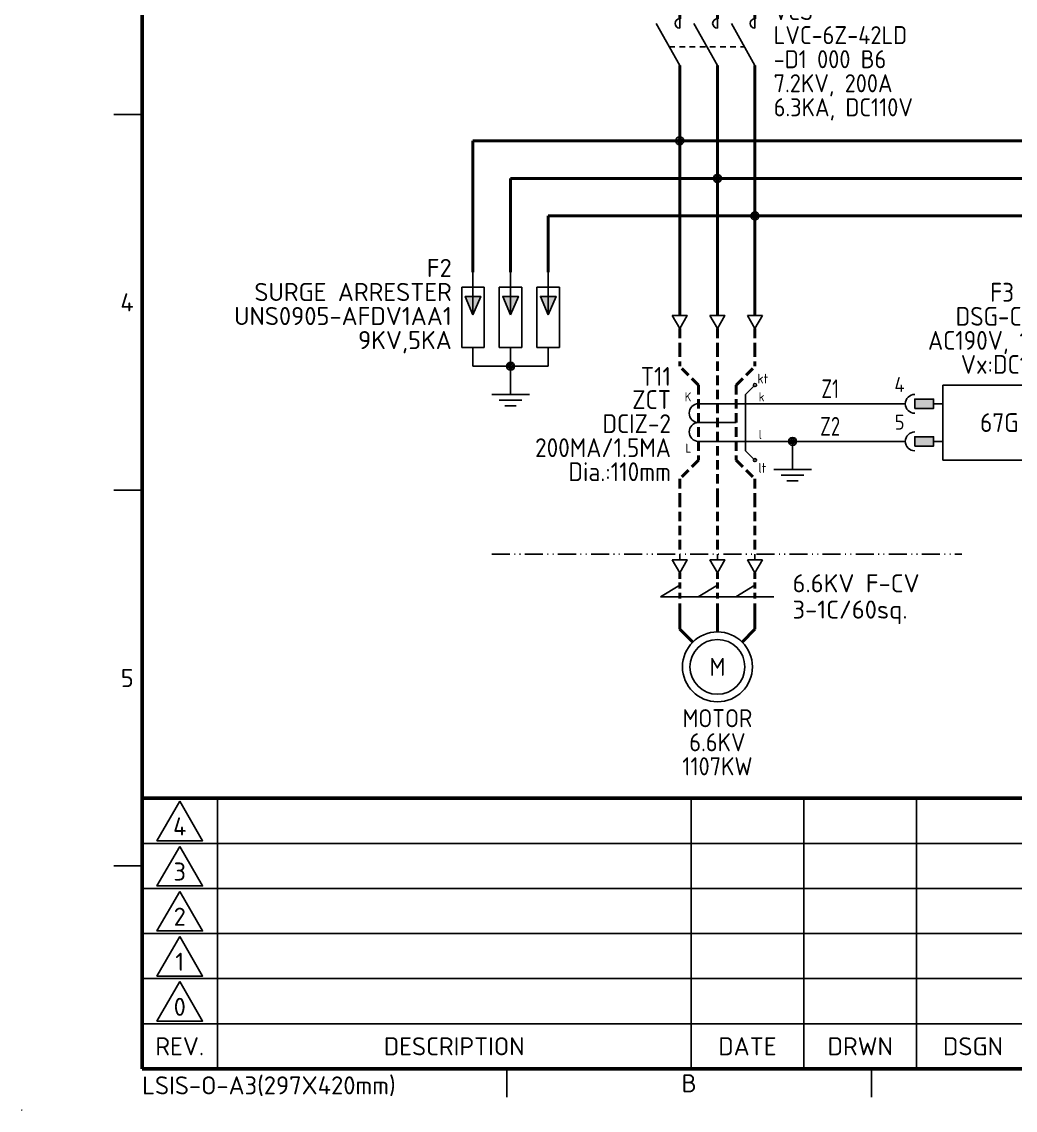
# Model space of a CAD drawing. Header units: millimetres. Extents: x 0 to 556, y 1 to 306.
# Drawn here: x 0 to 132.1, y 1 to 145.8 of the extents above; entities that cross this region are included whole.
import ezdxf
from ezdxf.enums import TextEntityAlignment as Align

# ---------------------------------------------------------------- set-up
doc = ezdxf.new("R2010")
doc.units = ezdxf.units.MM
for name, pattern in [('ACAD_ISO12W100', [21, 12, -3, 0, -3, 0, -3]), ('HIDDEN', [0.375, 0.25, -0.125]), ('JIS_02_0.7', [1.35, 0.75, -0.6])]:
    doc.linetypes.add(name, pattern=pattern)
doc.layers.add('BUS&POWER CABLE', color=2, linetype='Continuous', lineweight=40)
doc.layers.add('Sheet Out Line', color=2, linetype='Continuous', lineweight=50)
for name, color, linetype in [('MISC', 7, 'Continuous'), ('Normal Text', 7, 'Continuous'), ('Sheet Line', 3, 'Continuous'), ('Sheet Text', 2, 'Continuous'), ('SYMS', 7, 'Continuous'), ('TAGS', 7, 'Continuous'), ('TERMS', 7, 'Continuous'), ('WIRE(DEFAULT)', 7, 'Continuous'), ('WIREFIXED', 7, 'Continuous')]:
    doc.layers.add(name, color=color, linetype=linetype)
doc.styles.add('WD', font='ISOCP2.shx')
doc.styles.add('WD_IEC', font='ISOCP2.shx', dxfattribs={"width": 1.1, "height": 2.4, "bigfont": 'whgtxt.shx'})

# ---------------------------------------------------------------- blocks, each defined once
blk = doc.blocks.new('WDDOT')
for radius in [0.529, 0.33, 0.164]:
    blk.add_circle((0, 0), radius)
blk = doc.blocks.new('VE11_SA1')
h = blk.add_hatch(color=7)
h.set_gradient(color1=(255, 255, 255), one_color=1, tint=1)
h.paths.add_polyline_path([(0, -5.67), (-1.04, -3.2), (1.04, -3.2)])
for p, q in [((0, 0), (0, -5.67)), ((1.5, -2), (-1.5, -2)), ((-1.5, -2), (-1.5, -10)), ((1.5, -10), (1.5, -2)), ((-1.5, -10), (1.5, -10)), ((0, -10), (0, -11))]:
    blk.add_line(p, q)
blk.add_lwpolyline([(0, -5.67), (-1.04, -3.2), (1.04, -3.2)], close=True)
at = {"style": 'WD_IEC', "width": 1.1}
for tag, p in [('TAG1', (-2.82, 0.58)), ('RATING12', (-2.82, -2.62)), ('RATING11', (-2.82, -5.82)), ('RATING1', (-2.82, -9.02))]:
    blk.add_attdef(tag, text='', height=2.4, dxfattribs=at).set_placement(p, align=Align.MIDDLE_RIGHT)
at = {"flags": 1}
for tag, p, height, style in [('X2TERM01', (0, 0), 0.08, 'WD'), ('INST', (2.18, -5.15), 1, 'WD_IEC'), ('LOC', (2.18, -6.72), 1, 'WD_IEC'), ('FAMILY', (2.13, -8.37), 1, 'WD_IEC'), ('CAT', (2.13, -9.87), 1, 'WD_IEC'), ('X8TERM02', (0, -11), 0.08, 'WD'), ('ASSYCODE', (2.18, -12.53), 1, 'WD_IEC'), ('MFG', (2.18, -11.16), 1, 'WD_IEC')]:
    blk.add_attdef(tag, p, '', height=height, dxfattribs=dict(at, style=style))
blk = doc.blocks.new('VE12_SA1')
h = blk.add_hatch(color=7)
h.set_gradient(color1=(255, 255, 255), one_color=1, tint=1)
h.paths.add_polyline_path([(0, -5.67), (-1.04, -3.2), (1.04, -3.2)])
for p, q in [((0, 0), (0, -5.67)), ((1.5, -2), (-1.5, -2)), ((-1.5, -2), (-1.5, -10)), ((1.5, -10), (1.5, -2)), ((-1.5, -10), (1.5, -10)), ((0, -10), (0, -11))]:
    blk.add_line(p, q)
blk.add_lwpolyline([(0, -5.67), (-1.04, -3.2), (1.04, -3.2)], close=True)
at = {"style": 'WD_IEC', "flags": 1}
for tag, height, p in [('INST', 1, (-2.45, 1.83)), ('LOC', 1, (-2.6, 0.66)), ('TAG2', 2.5, (-2.63, -2.48)), ('RATING1', 2.5, (-2.63, -12.08))]:
    blk.add_attdef(tag, text='', height=height, dxfattribs=at).set_placement(p, align=Align.RIGHT)
at = {"flags": 1}
for tag, p, height, style in [('X2TERM01', (0, 0), 0.08, 'WD'), ('FAMILY', (2.13, -8.37), 1, 'WD_IEC'), ('CAT', (2.13, -9.87), 1, 'WD_IEC'), ('X8TERM02', (0, -11), 0.08, 'WD'), ('ASSYCODE', (2.18, -12.53), 1, 'WD_IEC'), ('MFG', (2.18, -11.16), 1, 'WD_IEC')]:
    blk.add_attdef(tag, p, '', height=height, dxfattribs=dict(at, style=style))
at = {"style": 'WD_IEC', "flags": 1}
for tag, width, p in [('RATING12', 0.8, (-2.63, -5.68)), ('RATING11', 0.78, (-2.63, -8.88))]:
    blk.add_attdef(tag, text='', height=2.5, dxfattribs=dict(at, width=width)).set_placement(p, align=Align.RIGHT)
blk = doc.blocks.new('VONF2N')
for p, q in [((0, -2.5), (-1, -0.768)), ((-1, -0.768), (1, -0.768)), ((1, -0.768), (0, -2.5))]:
    blk.add_line(p, q)
at = {"flags": 128}
blk.add_lwpolyline([(0, -0.768), (0, 0)], dxfattribs=at)
at = {"lineweight": 0, "flags": 128}
blk.add_lwpolyline([(1, -0.768), (0, -2.5)], dxfattribs=at)
at = {"style": 'WD', "flags": 1}
for tag, p in [('X2TERM01', (0, -0.768)), ('X8TERM02', (0, -2.5))]:
    blk.add_attdef(tag, p, '', height=0.08, dxfattribs=at)
blk = doc.blocks.new('VONF2C3')
at = {"color": 3, "lineweight": -3}
for p, q in [((-2.54, -3.21), (0, -1.65)), ((2.46, -3.21), (5, -1.65)), ((7.46, -3.21), (10, -1.65)), ((12.5, -3.21), (-2.54, -3.21))]:
    blk.add_line(p, q, dxfattribs=at)
at = {"layer": 'BUS&POWER CABLE'}
for p, q in [((0, 0), (0, -0.79)), ((0, -1.3), (0, -2.07)), ((5, 0), (5, -0.79)), ((5, -1.3), (5, -2.07)), ((10, 0), (10, -0.79)), ((10, -1.3), (10, -2.07)), ((0, -2.67), (0, -3.42)), ((5, -2.67), (5, -3.42)), ((10, -2.67), (10, -3.42)), ((0, -4.07), (0, -5.77)), ((5, -4.07), (5, -5.77)), ((10, -4.07), (10, -5.77))]:
    blk.add_line(p, q, dxfattribs=at)
at = {"style": 'WD', "flags": 1}
for tag, p in [('X2TERM01', (0, 0)), ('X2TERM03', (5, 0)), ('X2TERM05', (10, 0)), ('X8TERM02', (0, -5.77)), ('X8TERM04', (5, -5.77)), ('X8TERM06', (10, -5.77))]:
    blk.add_attdef(tag, p, '', height=0.08, dxfattribs=at)
blk = doc.blocks.new('VMOTOR_3S')
at = {"color": 2, "lineweight": 40}
for p, q in [((-5, 7.51), (-5, 5.01)), ((5, 7.51), (5, 5.01)), ((-5, 5.01), (-3.27, 3.28)), ((5, 5.01), (3.29, 3.29))]:
    blk.add_line(p, q, dxfattribs=at)
blk.add_line((0, 0), (0.01, -0.01))
for radius in [4.65, 3.65]:
    blk.add_circle((0.01, -0.01), radius)
at = {"style": 'WD_IEC', "flags": 1}
for tag, p in [('X2TERM01', (-5, 7.51)), ('X2TERM03', (5, 7.51)), ('X2TERM02', (0, 4.64))]:
    blk.add_attdef(tag, p, '', height=0.32, dxfattribs=at)
at = {"style": 'WD'}
for tag, p in [('TEXT1', (0.01, -0.01)), ('TEXT2', (0.01, -6.84)), ('TEXT3', (0.01, -10.04)), ('TEXT4', (0.01, -13.24)), ('TEXT5', (0.01, -16.44))]:
    blk.add_attdef(tag, text='', height=2.4, dxfattribs=at).set_placement(p, align=Align.MIDDLE_CENTER)
at = {"style": 'WD_IEC', "flags": 1}
for tag, p in [('INST', (-6.38, -1.87)), ('LOC', (-6.32, -3.04)), ('TAG1', (-6.03, -4.76))]:
    blk.add_attdef(tag, text='', height=1, dxfattribs=at).set_placement(p, align=Align.RIGHT)
blk = doc.blocks.new('VGND2')
at = {"color": 3}
for p, q in [((0, 0), (0, -1.25)), ((-2.5, -1.25), (2.5, -1.25)), ((-1.5, -2), (1.5, -2)), ((-0.75, -2.75), (0.75, -2.75))]:
    blk.add_line(p, q, dxfattribs=at)
at = {"style": 'WD_IEC'}
for tag, p in [('INST', (-4.14, 0.1)), ('LOC', (-4.14, -3.4))]:
    blk.add_attdef(tag, text='', height=2.5, dxfattribs=at).set_placement(p, align=Align.RIGHT)
at = {"style": 'WD_IEC', "flags": 1}
blk.add_attdef('X2TERM01', (0, 0), '', height=0.32, dxfattribs=at)
at = {"color": 3, "style": 'WD_IEC', "flags": 1}
blk.add_attdef('TAG1', text='', height=2.4, dxfattribs=at).set_placement((-2.47, -6.6), align=Align.RIGHT)
blk = doc.blocks.new('VA22_VCST1')
at = {"color": 2, "lineweight": 40}
for p, q in [((-5, 6.25), (-5, 3.75)), ((0, 6.25), (0, 3.75)), ((5, 6.25), (5, 3.75)), ((-5, -2.5), (-5, -6.25)), ((0, -2.5), (0, -6.25)), ((5, -2.5), (5, -6.25))]:
    blk.add_line(p, q, dxfattribs=at)
for p, q in [((-5, -2.5), (-8.12, 3.12)), ((-5, 3.75), (-5, 2.5)), ((0, -2.5), (-3.12, 3.12)), ((0, 3.75), (0, 2.5)), ((5, -2.5), (1.88, 3.12)), ((5, 3.75), (5, 2.5))]:
    blk.add_line(p, q)
at = {"linetype": 'JIS_02_0.7'}
blk.add_line((-6.39, 0), (3.61, 0), dxfattribs=at)
for centre in [(-5, 3.12), (0, 3.12), (5, 3.12)]:
    blk.add_arc(centre, 0.625, 90, 270)
at = {"style": 'WD_IEC'}
for tag, p in [('TAG2', (7.49, 7.96)), ('RATING12', (7.49, 4.76)), ('RATING11', (7.49, 1.56)), ('RATING10', (7.49, -1.64)), ('RATING1', (7.49, -4.84)), ('RATING2', (7.49, -8.04))]:
    blk.add_attdef(tag, text='', height=2.4, dxfattribs=at).set_placement(p, align=Align.MIDDLE_LEFT)
at = {"style": 'WD', "flags": 1}
for tag, p, height in [('X2TERM01', (-5, 6.25), 0.08), ('X2TERM02', (0, 6.25), 0.08), ('X2TERM03', (5, 6.25), 0.08), ('X4LINK', (-6.39, 0), 0.01), ('X1LINK', (3.61, 0), 0.01), ('X8TERM04', (-5, -6.25), 0.08), ('X8TERM05', (0, -6.25), 0.08), ('X8TERM06', (5, -6.25), 0.08)]:
    blk.add_attdef(tag, p, '', height=height, dxfattribs=at)
at = {"style": 'WD_IEC', "flags": 1}
for tag, p in [('INST', (-6.99, -4.03)), ('LOC', (-7.02, -5.33)), ('FAMILY', (-6.9, -6.72)), ('WDTAGALT', (-6.95, -8.07))]:
    blk.add_attdef(tag, text='', height=1, dxfattribs=at).set_placement(p, align=Align.RIGHT)
blk = doc.blocks.new('VD11_ZCTT1')
at = {"color": 2, "linetype": 'HIDDEN', "lineweight": 40, "ltscale": 5}
for p, q in [((-5, 10), (-5, 7.5)), ((0, 10), (0, -10)), ((5, 10), (5, 7.5)), ((-2.5, 5), (-5, 7.5)), ((2.5, 5), (5, 7.5)), ((-2.5, 5), (-2.5, -5)), ((2.5, 5), (2.5, -5)), ((-2.5, -5), (-5, -7.5)), ((2.5, -5), (5, -7.5)), ((-5, -7.5), (-5, -10)), ((5, -7.5), (5, -10))]:
    blk.add_line(p, q, dxfattribs=at)
for p, q in [((4.86, 4.86), (3.75, 3.75)), ((3.75, 3.75), (3.75, -3.75)), ((-2.5, 2.5), (7.5, 2.5)), ((-2.5, 0), (2.5, 0)), ((-2.5, -2.5), (7.5, -2.5)), ((3.75, -3.75), (4.86, -4.86))]:
    blk.add_line(p, q)
for centre in [(5, 5), (5, -5)]:
    blk.add_circle(centre, 0.2)
for centre in [(-2.5, 1.25), (-2.5, -1.25)]:
    blk.add_arc(centre, 1.25, 90, 270)
at = {"flags": 1}
for tag, p, height, style in [('X2TERM05', (-5, 10), 0.08, 'WD'), ('X2TERM06', (0, 10), 0.08, 'WD'), ('X2TERM07', (5, 10), 0.08, 'WD'), ('X1TERM03', (7.5, 2.5), 0.08, 'WD'), ('X1TERM04', (7.5, -2.5), 0.08, 'WD'), ('INST', (6.21, -8.81), 1, 'WD_IEC'), ('X8TERM08', (-5, -10), 0.08, 'WD'), ('X8TERM09', (0, -10), 0.08, 'WD'), ('X8TERM10', (5, -10), 0.08, 'WD'), ('LOC', (6.21, -10.06), 1, 'WD_IEC'), ('FAMILY', (6.21, -11.31), 1, 'WD_IEC'), ('CAT', (6.21, -12.81), 1, 'WD_IEC'), ('ASSYCODE', (6.26, -15.47), 1, 'WD_IEC'), ('MFG', (6.26, -14.1), 1, 'WD_IEC'), ('DESC1', (6.2, -16.72), 1, 'WD_IEC'), ('DESC2', (6.2, -17.97), 1, 'WD_IEC'), ('DESC3', (6.2, -19.22), 1, 'WD_IEC')]:
    blk.add_attdef(tag, p, '', height=height, dxfattribs=dict(at, style=style))
at = {"style": 'WD_IEC'}
for tag, p in [('TAG1', (-6.17, 4.9)), ('RATING12', (-6.17, 1.81)), ('RATING11', (-6.17, -1.39)), ('RATING1', (-6.17, -4.59)), ('RATING2', (-6.17, -7.79))]:
    blk.add_attdef(tag, text='', height=2.5, dxfattribs=at).set_placement(p, align=Align.RIGHT)
at = {"linetype": 'Continuous', "style": 'WD'}
for tag, height, p in [('TERM05', 1.3, (5.32, 5.85)), ('TERM03', 1.2, (5.5, 3.42)), ('TERM04', 1.2, (5.5, -1.58)), ('TERM06', 1.3, (5.45, -6.03))]:
    blk.add_attdef(tag, text='', height=height, dxfattribs=at).set_placement(p, align=Align.MIDDLE_LEFT)
for tag, p in [('TERM01', (-3.46, 3.42)), ('TERM02', (-3.46, -3.4))]:
    blk.add_attdef(tag, text='', height=1.2, dxfattribs=at).set_placement(p, align=Align.MIDDLE_RIGHT)
blk = doc.blocks.new('WD_WNH')
at = {"linetype": 'Continuous', "style": 'WD_IEC', "width": 0.8}
blk.add_attdef('WIRENO', text='', height=2.5, dxfattribs=at).set_placement((0, 0.75), align=Align.CENTER)
at = {"style": 'WD_IEC', "flags": 1}
for tag, p in [('W08USER', (0, 0.375)), ('W04USER', (0, 0.875)), ('W05USER', (0, 0.75)), ('W09USER', (0, 0.25)), ('W03USER', (0, 1)), ('W06USER', (0, 0.625)), ('W07USER', (0, 0.5)), ('W02USER', (0, 1.125)), ('W01USER', (0, 1.25)), ('W10USER', (0, 0.125))]:
    blk.add_attdef(tag, text='', height=0.08, dxfattribs=at).set_placement(p, align=Align.CENTER)
blk = doc.blocks.new('VG31_SGR1')
for p, q in [((-15, 2.5), (-12.5, 2.5)), ((-8.75, 2.5), (-7.5, 2.5)), ((8.75, 2.5), (7.5, 2.5)), ((15, 2.5), (12.5, 2.5)), ((-15, -2.5), (-12.5, -2.5)), ((-8.75, -2.5), (-7.5, -2.5)), ((8.75, -2.5), (7.5, -2.5)), ((15, -2.5), (12.5, -2.5))]:
    blk.add_line(p, q)
for points in [[(-7.5, 5), (7.5, 5), (7.5, -5), (-7.5, -5)], [(-11.25, 1.88), (-11.25, 3.12), (-8.75, 3.12), (-8.75, 1.88)], [(11.25, 1.88), (11.25, 3.12), (8.75, 3.12), (8.75, 1.88)], [(-11.25, -3.12), (-11.25, -1.88), (-8.75, -1.88), (-8.75, -3.12)], [(11.25, -3.12), (11.25, -1.88), (8.75, -1.88), (8.75, -3.12)]]:
    blk.add_lwpolyline(points, close=True)
for centre, start, end in [((-11.25, 2.5), 90, 270), ((11.25, 2.5), 270, 90), ((-11.25, -2.5), 90, 270), ((11.25, -2.5), 270, 90)]:
    blk.add_arc(centre, 1.25, start, end)
for points in [[(-8.75, 1.88), (-11.25, 1.88), (-8.75, 3.12), (-11.25, 3.12)], [(8.75, 1.88), (11.25, 1.88), (8.75, 3.12), (11.25, 3.12)], [(-8.75, -3.12), (-11.25, -3.12), (-8.75, -1.88), (-11.25, -1.88)], [(8.75, -3.12), (11.25, -3.12), (8.75, -1.88), (11.25, -1.88)]]:
    blk.add_solid(points)
at = {"style": 'WD'}
for tag, p in [('TAG1', (0.37, 15.34)), ('RATING11', (0.37, 12.14)), ('RATING1', (0.37, 8.94)), ('RATING2', (0.37, 5.74))]:
    blk.add_attdef(tag, text='', height=2.5, dxfattribs=at).set_placement(p, align=Align.BOTTOM_CENTER)
at = {"linetype": 'Continuous', "style": 'WD'}
for tag, p in [('TERM01', (-12.6, 4.06)), ('TERM02', (-12.6, -0.94))]:
    blk.add_attdef(tag, text='', height=2, dxfattribs=at).set_placement(p, align=Align.RIGHT)
for tag, p in [('TERM03', (12.42, 4.06)), ('TERM04', (12.42, -0.94))]:
    blk.add_attdef(tag, p, '', height=2, dxfattribs=at)
at = {"style": 'WD', "flags": 1}
for tag, height, p in [('X4TERM01', 0.32, (-15, 2.5)), ('X4TERM02', 0.32, (-15, -2.5)), ('INST', 1, (-7.81, -8.78)), ('LOC', 1, (-7.85, -10.14)), ('CAT', 1, (-7.83, -11.49)), ('FAMILY', 1, (-7.73, -12.87)), ('MFG', 1, (-7.79, -14.28)), ('ASSYCODE', 1, (-7.85, -15.64))]:
    blk.add_attdef(tag, text='', height=height, dxfattribs=at).set_placement(p, align=Align.RIGHT)
for tag, p in [('X1TERM03', (15, 2.5)), ('X1TERM04', (15, -2.5))]:
    blk.add_attdef(tag, p, '', height=0.32, dxfattribs=at)
at = {"style": 'WD'}
blk.add_attdef('RATING12', text='', height=2.5, dxfattribs=at).set_placement((0, 0), align=Align.MIDDLE_CENTER)
blk = doc.blocks.new('LSSA3')
blk.add_circle((0, 1), 0.01)
at = {"layer": 'Sheet Line'}
for p, q in [((16, 133.5), (12.25, 133.5)), ((16, 83.5), (12.25, 83.5)), ((26, 42.5), (26, 6.5)), ((89, 42.5), (89, 6.5)), ((104, 42.5), (104, 6.5)), ((119, 42.5), (119, 6.5)), ((16, 36.5), (164, 36.5)), ((16, 33.5), (12.25, 33.5)), ((16, 30.5), (164, 30.5)), ((16, 24.5), (164, 24.5)), ((16, 18.5), (164, 18.5)), ((16, 12.5), (164, 12.5)), ((64.5, 6.5), (64.5, 2.75)), ((113, 6.5), (113, 2.75))]:
    blk.add_line(p, q, dxfattribs=at)
for points in [[(21, 42.1), (17.97, 36.85), (24.03, 36.85)], [(21, 36.1), (17.97, 30.85), (24.03, 30.85)], [(21, 30.1), (17.97, 24.85), (24.03, 24.85)], [(21, 24.1), (17.97, 18.85), (24.03, 18.85)], [(21, 18.1), (17.97, 12.85), (24.03, 12.85)]]:
    blk.add_lwpolyline(points, close=True, dxfattribs=at)
at = {"layer": 'Sheet Out Line'}
blk.add_line((16, 42.5), (404, 42.5), dxfattribs=at)
blk.add_lwpolyline([(16, 6.5), (404, 6.5), (404, 283.5), (16, 283.5)], close=True, dxfattribs=at)
at = {"style": 'WD_IEC', "width": 1.1}
for tag, height, p in [('DESC4', 2.4, (57.5, 39.5)), ('CUSTOMERS31', 3.8, (219, 38)), ('TITLE1', 3.6, (333, 37.5)), ('CUSTOMERS21', 3.8, (219, 35.25)), ('DESC3', 2.4, (57.5, 33.5)), ('CUSTOMERS32', 3.8, (219, 32.5)), ('TITLE2', 3.6, (333, 32.5)), ('CUSTOMERS22', 3.8, (219, 29.75)), ('RN', 3.5, (398, 28.75)), ('TITLE3', 3.6, (333, 27.5)), ('DESC2', 2.4, (57.5, 27.5)), ('CUSTOMERS33', 3.8, (219, 27)), ('DESC1', 2.4, (57.5, 21.5)), ('FILE', 2.4, (314, 18.5)), ('WORKNO', 3.5, (365.5, 18.5)), ('DESC0', 2.4, (57.5, 15.5)), ('SHN', 2.4, (395, 12)), ('TSH', 2.4, (401, 9))]:
    blk.add_attdef(tag, text='', height=height, dxfattribs=at).set_placement(p, align=Align.MIDDLE_CENTER)
at = {"style": 'WD_IEC'}
for tag, p in [('DATE4', (96.5, 39.5)), ('DRWN4', (111.5, 39.5)), ('DSGN4', (126.5, 39.5)), ('CHKD4', (141.5, 39.5)), ('APPD4', (156.5, 39.5)), ('DATE3', (96.5, 33.5)), ('DRWN3', (111.5, 33.5)), ('DSGN3', (126.5, 33.5)), ('CHKD3', (141.5, 33.5)), ('APPD3', (156.5, 33.5)), ('DATE2', (96.5, 27.5)), ('DRWN2', (111.5, 27.5)), ('DSGN2', (126.5, 27.5)), ('CHKD2', (141.5, 27.5)), ('APPD2', (156.5, 27.5)), ('DATE1', (96.5, 21.5)), ('DRWN1', (111.5, 21.5)), ('DSGN1', (126.5, 21.5)), ('CHKD1', (141.5, 21.5)), ('APPD1', (156.5, 21.5)), ('DATE0', (96.5, 15.5)), ('DRWN0', (111.5, 15.5)), ('DSGN0', (126.5, 15.5)), ('CHKD0', (141.5, 15.5)), ('APPD0', (156.5, 15.5))]:
    blk.add_attdef(tag, text='', height=2.4, dxfattribs=at).set_placement(p, align=Align.MIDDLE_CENTER)
at = {"style": 'WD_IEC', "width": 1.1}
for tag, p in [('DWG1ST', (345, 10.5)), ('DWGNO', (373.49, 10.5))]:
    blk.add_attdef(tag, text='', height=3.5, dxfattribs=at).set_placement(p, align=Align.MIDDLE_LEFT)
at = {"style": 'WD_IEC', "width": 1.1, "flags": 9}
blk.add_attdef('WD_TB', (0, 0), '', height=2.4, dxfattribs=at)
at = {"layer": 'Sheet Text', "style": 'WD_IEC', "width": 1.1}
for s, p in [('4', (14.88, 108.5)), ('5', (14.88, 58.5))]:
    blk.add_text(s, height=2.4, dxfattribs=at).set_placement(p, align=Align.MIDDLE_RIGHT)
for s, p in [('4', (21, 38.75)), ('3', (21, 32.75)), ('2', (21, 26.75)), ('1', (21, 20.75)), ('0', (21, 14.75)), ('REV.', (21, 9.5)), ('DESCRIPTION', (57.5, 9.5)), ('DATE', (96.5, 9.5)), ('DRWN', (111.5, 9.5)), ('DSGN', (126.5, 9.5))]:
    blk.add_text(s, height=2.4, dxfattribs=at).set_placement(p, align=Align.MIDDLE_CENTER)
blk.add_text('LSIS-O-A3(297X420mm)', height=2.4, dxfattribs=at).set_placement((16, 5.5), align=Align.TOP_LEFT)
blk.add_text('B', height=2.4, dxfattribs=at).set_placement((88.75, 3.37), align=Align.CENTER)

msp = doc.modelspace()

# ---------------------------------------------------------------- linework, layer by layer
at = {"linetype": 'ACAD_ISO12W100', "ltscale": 0.2}
msp.add_line((62.5, 75), (125, 75), dxfattribs=at)
at = {"layer": 'BUS&POWER CABLE', "linetype": 'Continuous'}
for p, q in [((87.5, 136.25), (87.5, 130)), ((92.5, 136.25), (92.5, 125)), ((97.5, 136.25), (97.5, 120))]:
    msp.add_line(p, q, dxfattribs=at)
at = {"layer": 'BUS&POWER CABLE'}
for p, q in [((87.5, 130), (60, 130)), ((60, 130), (60, 112.5)), ((87.5, 130), (150, 130)), ((87.5, 130), (87.5, 106.73)), ((92.5, 125), (65, 125)), ((65, 125), (65, 112.5)), ((92.5, 125), (155, 125)), ((92.5, 125), (92.5, 106.73)), ((97.5, 120), (70, 120)), ((70, 120), (70, 112.5)), ((97.5, 120), (160, 120)), ((97.5, 120), (97.5, 106.73)), ((92.5, 64.64), (92.5, 66.73))]:
    msp.add_line(p, q, dxfattribs=at)
at = {"layer": 'BUS&POWER CABLE', "linetype": 'HIDDEN', "ltscale": 5}
for p, q in [((87.5, 105), (87.5, 102.5)), ((92.5, 105), (92.5, 102.5)), ((97.5, 105), (97.5, 102.5)), ((87.5, 82.5), (87.5, 75)), ((92.5, 82.5), (92.5, 75)), ((97.5, 82.5), (97.5, 75))]:
    msp.add_line(p, q, dxfattribs=at)
at = {"layer": 'WIRE(DEFAULT)'}
for p, q in [((60, 101.5), (60, 100)), ((65, 101.5), (65, 100)), ((70, 101.5), (70, 100)), ((60, 100), (65, 100)), ((65, 100), (70, 100)), ((65, 100), (65, 97.5)), ((100, 95), (115, 95)), ((100, 90), (102.5, 90)), ((102.5, 90), (102.5, 87.5)), ((102.5, 90), (115, 90))]:
    msp.add_line(p, q, dxfattribs=at)

# ---------------------------------------------------------------- block references
at = {"layer": 'SYMS'}
for name, p in [('LSSA3', (0, 0)), ('WDDOT', (87.5, 130)), ('WDDOT', (92.5, 125)), ('WDDOT', (97.5, 120)), ('VE12_SA1', (65, 112.5)), ('VE12_SA1', (70, 112.5)), ('VONF2N', (87.5, 107.5)), ('VONF2N', (92.5, 107.5)), ('VONF2N', (97.5, 107.5)), ('WDDOT', (65, 100)), ('VGND2', (65, 97.5)), ('WDDOT', (102.5, 90)), ('VGND2', (102.5, 87.5)), ('VONF2N', (87.5, 75)), ('VONF2N', (92.5, 75)), ('VONF2N', (97.5, 75)), ('VONF2C3', (87.5, 72.5))]:
    msp.add_blockref(name, p, dxfattribs=at)
ref = msp.add_blockref('VA22_VCST1', (92.5, 142.5), dxfattribs=at)
ref.add_attrib('RATING2', '6.3KA, DC110V', dxfattribs={"layer": 'MISC', "height": 2.4, "style": 'WD_IEC'}).set_placement((99.99, 134.46), align=Align.MIDDLE_LEFT)
ref.add_attrib('RATING1', '7.2KV, 200A', dxfattribs={"layer": 'MISC', "height": 2.4, "style": 'WD_IEC'}).set_placement((99.99, 137.66), align=Align.MIDDLE_LEFT)
ref.add_attrib('RATING10', '-D1 000 B6', dxfattribs={"layer": 'MISC', "height": 2.4, "style": 'WD_IEC'}).set_placement((99.99, 140.86), align=Align.MIDDLE_LEFT)
ref.add_attrib('RATING11', 'LVC-6Z-42LD', dxfattribs={"layer": 'MISC', "height": 2.4, "style": 'WD_IEC'}).set_placement((99.99, 144.06), align=Align.MIDDLE_LEFT)
ref.add_attrib('RATING12', 'VCS', dxfattribs={"layer": 'MISC', "height": 2.4, "style": 'WD_IEC'}).set_placement((99.99, 147.26), align=Align.MIDDLE_LEFT)
ref.add_attrib('TAG2', 'Q32', dxfattribs={"layer": 'TAGS', "height": 2.4, "style": 'WD_IEC'}).set_placement((99.99, 150.46), align=Align.MIDDLE_LEFT)
ref = msp.add_blockref('VE11_SA1', (60, 112.5), dxfattribs=at)
ref.add_attrib('RATING1', '9KV,5KA', dxfattribs={"layer": 'MISC', "height": 2.4, "style": 'WD_IEC', "width": 1.1}).set_placement((57.18, 103.48), align=Align.MIDDLE_RIGHT)
ref.add_attrib('RATING11', 'UNS0905-AFDV1AA1', dxfattribs={"layer": 'MISC', "height": 2.4, "style": 'WD_IEC', "width": 1.1}).set_placement((57.18, 106.68), align=Align.MIDDLE_RIGHT)
ref.add_attrib('RATING12', 'SURGE ARRESTER', dxfattribs={"layer": 'MISC', "height": 2.4, "style": 'WD_IEC', "width": 1.1}).set_placement((57.18, 109.88), align=Align.MIDDLE_RIGHT)
ref.add_attrib('TAG1', 'F2', dxfattribs={"layer": 'TAGS', "height": 2.4, "style": 'WD_IEC', "width": 1.1}).set_placement((57.18, 113.08), align=Align.MIDDLE_RIGHT)
ref = msp.add_blockref('VG31_SGR1', (130, 92.5), dxfattribs=at)
ref.add_attrib('TERM02', '5', dxfattribs={"layer": 'TERMS', "linetype": 'Continuous', "height": 2, "style": 'WD'}).set_placement((117.4, 91.56), align=Align.RIGHT)
ref.add_attrib('TERM04', '7', (142.42, 91.56), dxfattribs={"layer": 'TERMS', "linetype": 'Continuous', "height": 2, "style": 'WD'})
ref.add_attrib('TERM03', '8', (142.42, 96.56), dxfattribs={"layer": 'TERMS', "linetype": 'Continuous', "height": 2, "style": 'WD'})
ref.add_attrib('TERM01', '4', dxfattribs={"layer": 'TERMS', "linetype": 'Continuous', "height": 2, "style": 'WD'}).set_placement((117.4, 96.56), align=Align.RIGHT)
ref.add_attrib('RATING12', '67G', dxfattribs={"layer": 'MISC', "height": 2.5, "style": 'WD'}).set_placement((130, 92.5), align=Align.MIDDLE_CENTER)
ref.add_attrib('RATING2', 'Vx:DC1A', dxfattribs={"layer": 'MISC', "height": 2.5, "style": 'WD'}).set_placement((130.37, 98.24), align=Align.BOTTOM_CENTER)
ref.add_attrib('RATING1', 'AC190V, 1.5mA', dxfattribs={"layer": 'MISC', "height": 2.5, "style": 'WD'}).set_placement((130.37, 101.44), align=Align.BOTTOM_CENTER)
ref.add_attrib('RATING11', 'DSG-CD9', dxfattribs={"layer": 'MISC', "height": 2.5, "style": 'WD'}).set_placement((130.37, 104.64), align=Align.BOTTOM_CENTER)
ref.add_attrib('TAG1', 'F3', dxfattribs={"layer": 'TAGS', "height": 2.5, "style": 'WD'}).set_placement((130.37, 107.84), align=Align.BOTTOM_CENTER)
at = {"layer": 'SYMS', "linetype": 'Continuous'}
ref = msp.add_blockref('VD11_ZCTT1', (92.5, 92.5), dxfattribs=at)
ref.add_attrib('TERM02', 'L', dxfattribs={"layer": 'TERMS', "linetype": 'Continuous', "height": 1.2, "style": 'WD'}).set_placement((89.04, 89.1), align=Align.MIDDLE_RIGHT)
ref.add_attrib('TERM01', 'K', dxfattribs={"layer": 'TERMS', "linetype": 'Continuous', "height": 1.2, "style": 'WD'}).set_placement((89.04, 95.92), align=Align.MIDDLE_RIGHT)
ref.add_attrib('TERM04', 'l', dxfattribs={"layer": 'TERMS', "linetype": 'Continuous', "height": 1.2, "style": 'WD'}).set_placement((98, 90.92), align=Align.MIDDLE_LEFT)
ref.add_attrib('TERM06', 'lt', dxfattribs={"layer": 'TERMS', "linetype": 'Continuous', "height": 1.3, "style": 'WD'}).set_placement((97.95, 86.47), align=Align.MIDDLE_LEFT)
ref.add_attrib('TERM05', 'kt', dxfattribs={"layer": 'TERMS', "linetype": 'Continuous', "height": 1.3, "style": 'WD'}).set_placement((97.82, 98.35), align=Align.MIDDLE_LEFT)
ref.add_attrib('TERM03', 'k', dxfattribs={"layer": 'TERMS', "linetype": 'Continuous', "height": 1.2, "style": 'WD'}).set_placement((98, 95.92), align=Align.MIDDLE_LEFT)
ref.add_attrib('RATING2', 'Dia.:110mm', dxfattribs={"layer": 'MISC', "height": 2.5, "style": 'WD_IEC'}).set_placement((86.33, 84.71), align=Align.RIGHT)
ref.add_attrib('RATING1', '200MA/1.5MA', dxfattribs={"layer": 'MISC', "height": 2.5, "style": 'WD_IEC'}).set_placement((86.33, 87.91), align=Align.RIGHT)
ref.add_attrib('RATING11', 'DCIZ-2', dxfattribs={"layer": 'MISC', "height": 2.5, "style": 'WD_IEC'}).set_placement((86.33, 91.11), align=Align.RIGHT)
ref.add_attrib('RATING12', 'ZCT', dxfattribs={"layer": 'MISC', "height": 2.5, "style": 'WD_IEC'}).set_placement((86.33, 94.31), align=Align.RIGHT)
ref.add_attrib('TAG1', 'T11', dxfattribs={"layer": 'TAGS', "height": 2.5, "style": 'WD_IEC'}).set_placement((86.33, 97.4), align=Align.RIGHT)
at = {"layer": 'SYMS'}
ref = msp.add_blockref('VMOTOR_3S', (92.5, 60), dxfattribs=at)
ref.add_attrib('TEXT4', '1107KW', dxfattribs={"layer": 'MISC', "height": 2.4, "style": 'WD'}).set_placement((92.51, 46.76), align=Align.MIDDLE_CENTER)
ref.add_attrib('TEXT3', '6.6KV', dxfattribs={"layer": 'MISC', "height": 2.4, "style": 'WD'}).set_placement((92.51, 49.96), align=Align.MIDDLE_CENTER)
ref.add_attrib('TEXT2', 'MOTOR', dxfattribs={"layer": 'MISC', "height": 2.4, "style": 'WD'}).set_placement((92.51, 53.16), align=Align.MIDDLE_CENTER)
ref.add_attrib('TEXT1', 'M', dxfattribs={"layer": 'MISC', "height": 2.4, "style": 'WD'}).set_placement((92.51, 59.99), align=Align.MIDDLE_CENTER)
at = {"layer": 'WIREFIXED'}
ref = msp.add_blockref('WD_WNH', (107.5, 95), dxfattribs=at)
ref.add_attrib('WIRENOF', 'Z1', dxfattribs={"linetype": 'Continuous', "height": 2.5, "style": 'WD_IEC', "width": 0.8}).set_placement((107.5, 95.75), align=Align.CENTER)
ref = msp.add_blockref('WD_WNH', (107.5, 90), dxfattribs=at)
ref.add_attrib('WIRENOF', 'Z2', dxfattribs={"linetype": 'Continuous', "height": 2.5, "style": 'WD_IEC', "width": 0.8}).set_placement((107.5, 90.75), align=Align.CENTER)

# ---------------------------------------------------------------- texts
at = {"layer": 'Normal Text', "insert": (102.5, 69), "char_height": 2.4, "width": 20, "attachment_point": 4, "line_spacing_factor": 0.875, "style": 'WD_IEC'}
msp.add_mtext('6.6KV F-CV\\P3-1C/60sq.', dxfattribs=at)

doc.saveas('drawing.dxf')
